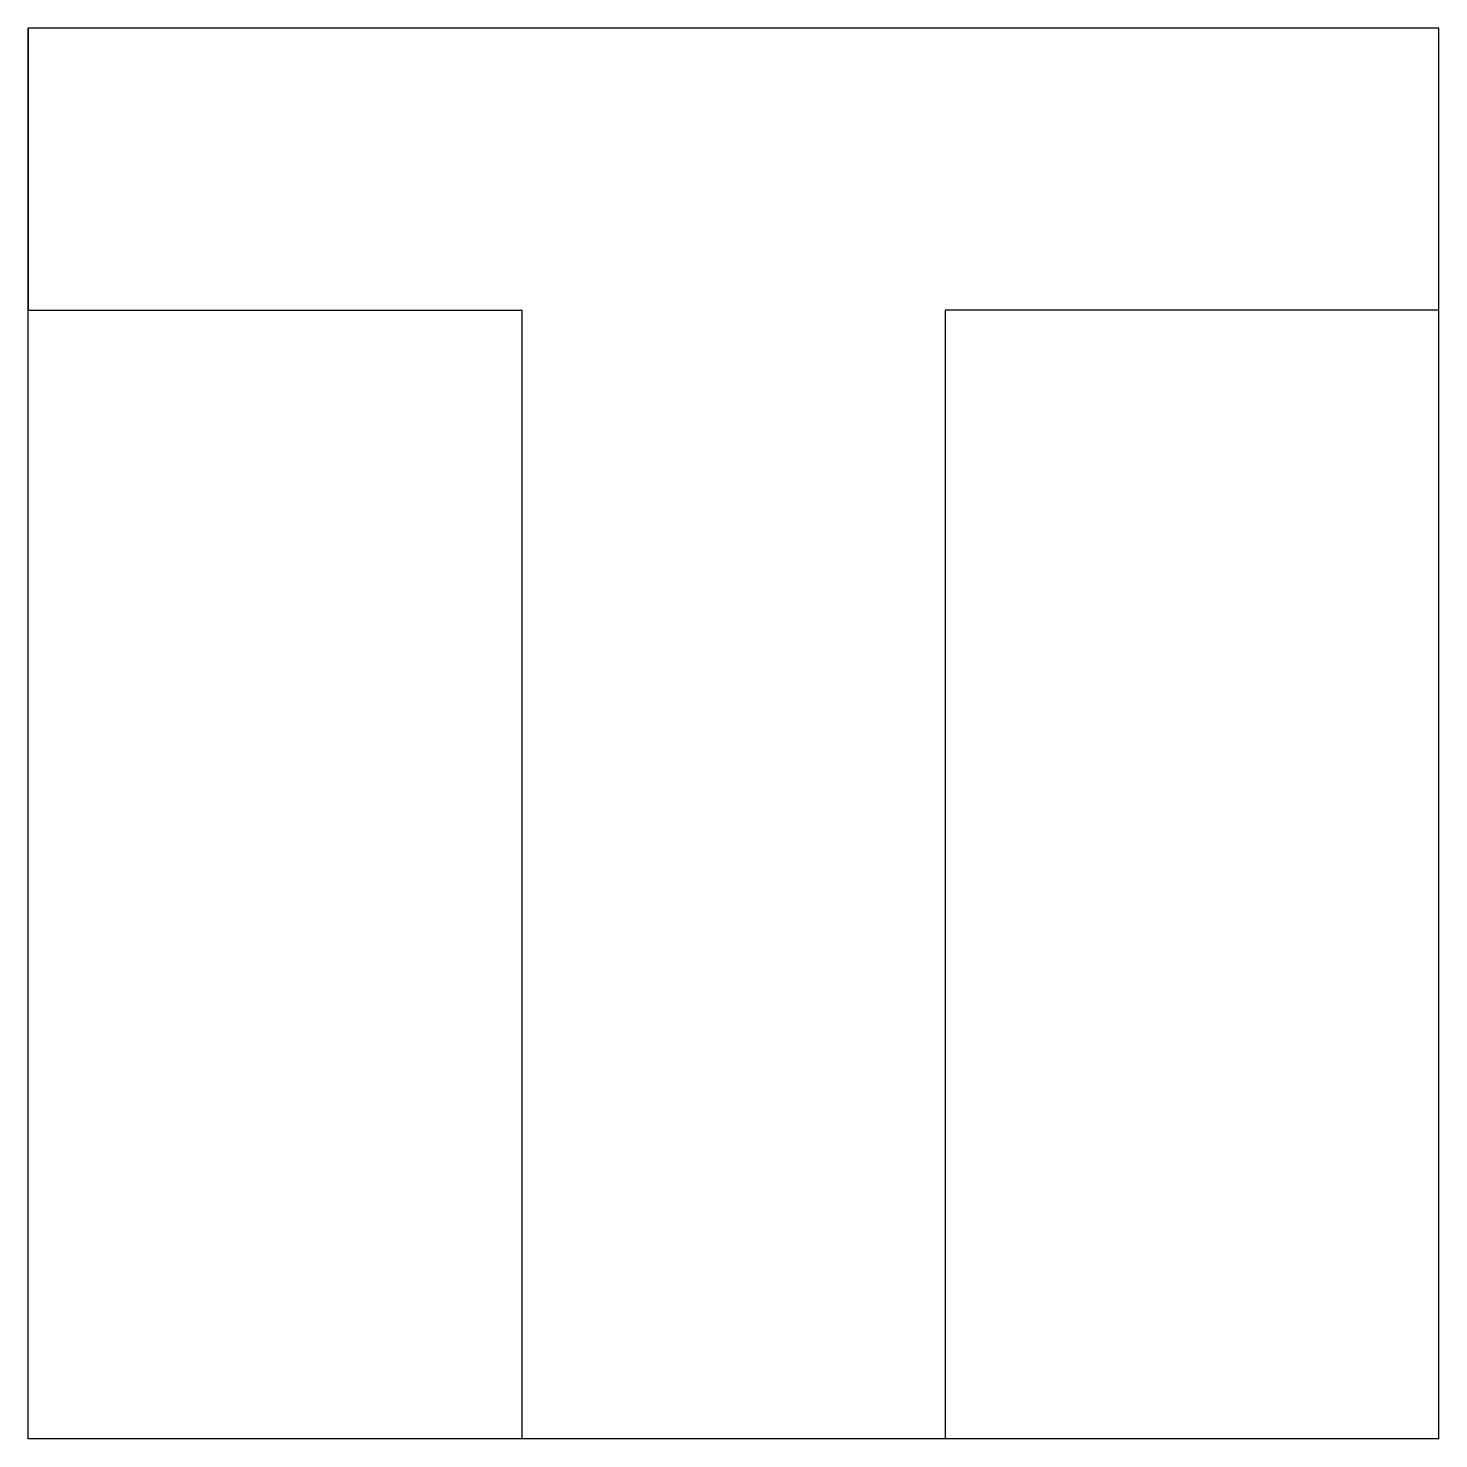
# Model space of a CAD drawing. Header units: millimetres. Extents: x 1243 to 3243, y 3024 to 5024.
import ezdxf

# ---------------------------------------------------------------- set-up
doc = ezdxf.new("R2010")
doc.units = ezdxf.units.MM

msp = doc.modelspace()

# ---------------------------------------------------------------- linework, layer by layer
for p, q in [((1242.8, 5023.8, 500), (1242.8, 5023.8, 2000)), ((3242.8, 5023.8, 2000), (1242.8, 5023.8, 2000)), ((1242.8, 3023.8, 2000), (1242.8, 5023.8, 2000)), ((1242.8, 5023.8, 2000), (1242.8, 4623.8, 2000)), ((3242.8, 5023.8, 500), (3242.8, 5023.8, 2000)), ((3242.8, 3023.8, 2000), (3242.8, 5023.8, 2000)), ((3242.8, 4623.8, 2000), (3242.8, 5023.8, 2000)), ((1242.8, 4623.8, 2000), (1942.8, 4623.8, 2000)), ((1942.8, 4623.8, 2000), (1942.8, 3023.8, 2000)), ((3242.8, 4623.8, 2000), (2542.8, 4623.8, 2000)), ((2542.8, 4623.8, 2000), (2542.8, 3023.8, 2000)), ((1242.8, 3023.8, 500), (1242.8, 3023.8, 2000)), ((3242.8, 3023.8, 2000), (1242.8, 3023.8, 2000)), ((2542.8, 3023.8, 2000), (1942.8, 3023.8, 2000)), ((3242.8, 3023.8, 500), (3242.8, 3023.8, 2000))]:
    msp.add_line(p, q)

doc.saveas('drawing.dxf')
